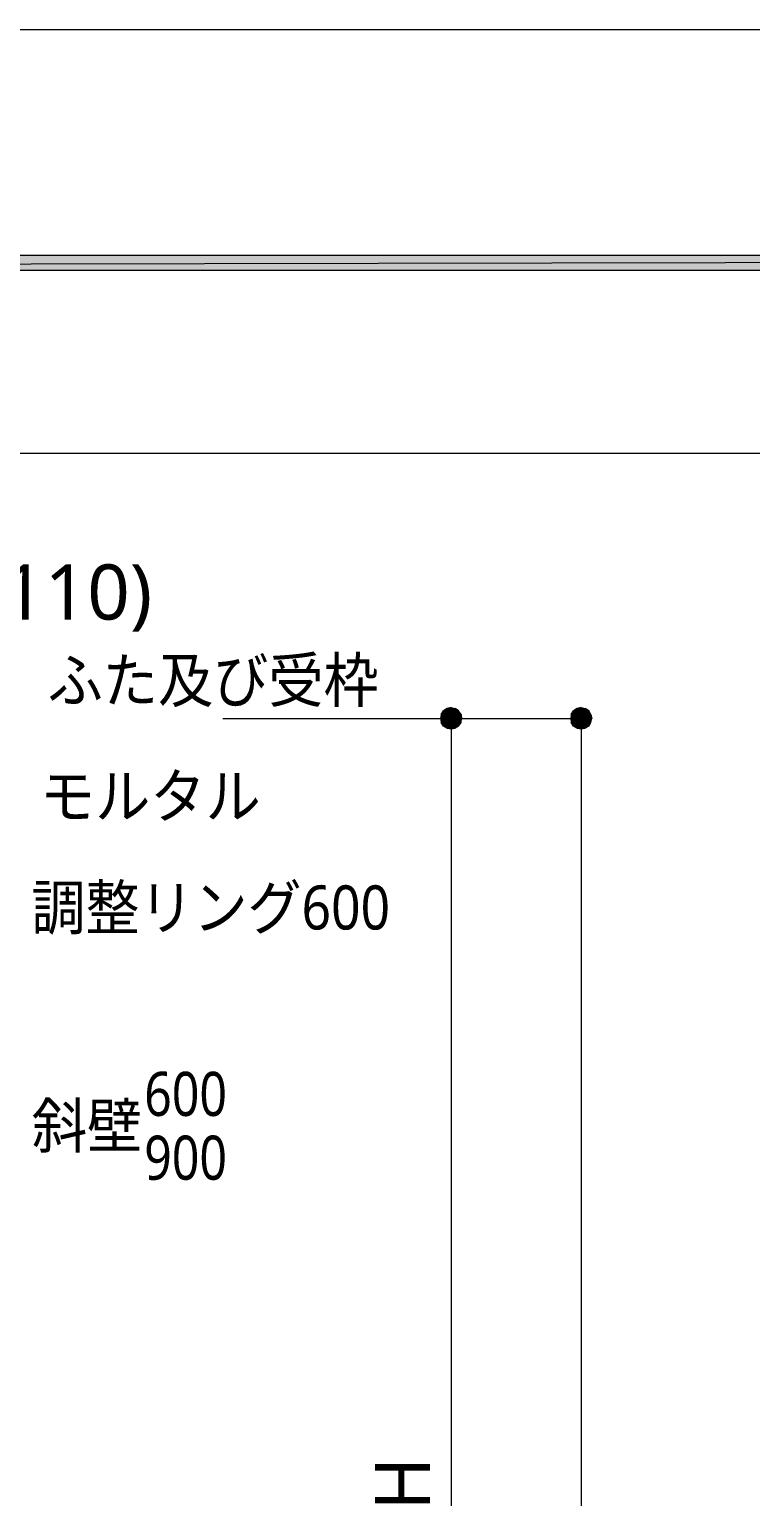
# Model space of a CAD drawing. Header units: millimetres. Extents: x 0 to 420, y 0 to 297.
# Drawn here: x 173.3 to 207.3, y 227.8 to 297 of the extents above; entities that cross this region are included whole.
import ezdxf
from ezdxf.enums import TextEntityAlignment as Align

# ---------------------------------------------------------------- set-up
doc = ezdxf.new("R2010")
doc.units = ezdxf.units.MM
doc.styles.add('kst32b', font='NotoSansJP-Variable.ttf')

msp = doc.modelspace()

# ---------------------------------------------------------------- hatches: boundary and pattern name
h = msp.add_hatch(color=7)
h.paths.add_polyline_path([(394.166, 285.623), (394.166, 286.321), (26.183, 285.623), (394.166, 285.623)])
h.paths.add_polyline_path([(394.166, 286.321), (26.183, 285.623), (26.183, 286.321), (394.166, 286.321)])
h = msp.add_hatch(color=7)
h.paths.add_polyline_path([(192.977, 264.964), (192.807, 264.858), (193.167, 264.499), (192.977, 264.964)])
h.paths.add_polyline_path([(192.807, 264.858), (193.167, 264.499), (192.701, 264.689), (192.807, 264.858)])
h.paths.add_polyline_path([(193.167, 264.499), (192.701, 264.689), (192.659, 264.499), (193.167, 264.499)])
h = msp.add_hatch(color=7)
h.paths.add_polyline_path([(193.506, 264.858), (193.358, 264.964), (193.167, 264.499), (193.506, 264.858)])
h.paths.add_polyline_path([(193.358, 264.964), (193.167, 264.499), (193.167, 265.007), (193.358, 264.964)])
h.paths.add_polyline_path([(193.167, 264.499), (193.167, 265.007), (192.977, 264.964), (193.167, 264.499)])
h = msp.add_hatch(color=7)
h.paths.add_polyline_path([(193.633, 264.308), (193.654, 264.499), (193.167, 264.499), (193.633, 264.308)])
h.paths.add_polyline_path([(193.654, 264.499), (193.167, 264.499), (193.633, 264.689), (193.654, 264.499)])
h.paths.add_polyline_path([(193.167, 264.499), (193.633, 264.689), (193.506, 264.858), (193.167, 264.499)])
h = msp.add_hatch(color=7)
h.paths.add_polyline_path([(199.094, 264.964), (198.924, 264.858), (199.284, 264.499), (199.094, 264.964)])
h.paths.add_polyline_path([(198.924, 264.858), (199.284, 264.499), (198.819, 264.689), (198.924, 264.858)])
h.paths.add_polyline_path([(199.284, 264.499), (198.819, 264.689), (198.797, 264.499), (199.284, 264.499)])
h = msp.add_hatch(color=7)
h.paths.add_polyline_path([(199.644, 264.858), (199.475, 264.964), (199.284, 264.499), (199.644, 264.858)])
h.paths.add_polyline_path([(199.475, 264.964), (199.284, 264.499), (199.284, 265.007), (199.475, 264.964)])
h.paths.add_polyline_path([(199.284, 264.499), (199.284, 265.007), (199.094, 264.964), (199.284, 264.499)])
h = msp.add_hatch(color=7)
h.paths.add_polyline_path([(199.75, 264.308), (199.792, 264.499), (199.284, 264.499), (199.75, 264.308)])
h.paths.add_polyline_path([(199.792, 264.499), (199.284, 264.499), (199.75, 264.689), (199.792, 264.499)])
h.paths.add_polyline_path([(199.284, 264.499), (199.75, 264.689), (199.644, 264.858), (199.284, 264.499)])
h = msp.add_hatch(color=7)
h.paths.add_polyline_path([(192.659, 264.499), (192.701, 264.308), (193.167, 264.499), (192.659, 264.499)])
h.paths.add_polyline_path([(192.701, 264.308), (193.167, 264.499), (192.807, 264.139), (192.701, 264.308)])
h.paths.add_polyline_path([(193.167, 264.499), (192.807, 264.139), (192.977, 264.033), (193.167, 264.499)])
for points in [[(192.977, 264.033), (193.167, 264.012), (193.167, 264.499), (192.977, 264.033)], [(199.094, 264.033), (199.284, 264.012), (199.284, 264.499), (199.094, 264.033)]]:
    msp.add_hatch(color=7).paths.add_polyline_path(points)
h = msp.add_hatch(color=7)
h.paths.add_polyline_path([(193.167, 264.012), (193.358, 264.033), (193.167, 264.499), (193.167, 264.012)])
h.paths.add_polyline_path([(193.358, 264.033), (193.167, 264.499), (193.506, 264.139), (193.358, 264.033)])
h.paths.add_polyline_path([(193.167, 264.499), (193.506, 264.139), (193.633, 264.308), (193.167, 264.499)])
h = msp.add_hatch(color=7)
h.paths.add_polyline_path([(198.797, 264.499), (198.819, 264.308), (199.284, 264.499), (198.797, 264.499)])
h.paths.add_polyline_path([(198.819, 264.308), (199.284, 264.499), (198.924, 264.139), (198.819, 264.308)])
h.paths.add_polyline_path([(199.284, 264.499), (198.924, 264.139), (199.094, 264.033), (199.284, 264.499)])
h = msp.add_hatch(color=7)
h.paths.add_polyline_path([(199.284, 264.012), (199.475, 264.033), (199.284, 264.499), (199.284, 264.012)])
h.paths.add_polyline_path([(199.475, 264.033), (199.284, 264.499), (199.644, 264.139), (199.475, 264.033)])
h.paths.add_polyline_path([(199.284, 264.499), (199.644, 264.139), (199.75, 264.308), (199.284, 264.499)])

# ---------------------------------------------------------------- linework, layer by layer
at = {"lineweight": 13}
msp.add_lwpolyline([(0.191, 0), (0.191, 296.968), (420.158, 296.968), (420.158, 0)], close=True, dxfattribs=at)
at = {"lineweight": 0}
for points in [[(394.166, 285.623), (394.166, 286.321), (26.183, 285.623)], [(394.166, 286.321), (26.183, 285.623), (26.183, 286.321)], [(192.807, 264.858), (193.167, 264.499), (192.701, 264.689)], [(192.977, 264.964), (192.807, 264.858), (193.167, 264.499)], [(193.167, 264.499), (193.167, 265.007), (192.977, 264.964)], [(193.358, 264.964), (193.167, 264.499), (193.167, 265.007)], [(193.506, 264.858), (193.358, 264.964), (193.167, 264.499)], [(193.167, 264.499), (193.633, 264.689), (193.506, 264.858)], [(198.924, 264.858), (199.284, 264.499), (198.819, 264.689)], [(199.094, 264.964), (198.924, 264.858), (199.284, 264.499)], [(199.284, 264.499), (199.284, 265.007), (199.094, 264.964)], [(199.475, 264.964), (199.284, 264.499), (199.284, 265.007)], [(199.644, 264.858), (199.475, 264.964), (199.284, 264.499)], [(199.284, 264.499), (199.75, 264.689), (199.644, 264.858)], [(193.167, 264.499), (192.701, 264.689), (192.659, 264.499)], [(192.659, 264.499), (192.701, 264.308), (193.167, 264.499)], [(192.701, 264.308), (193.167, 264.499), (192.807, 264.139)], [(193.167, 264.499), (192.807, 264.139), (192.977, 264.033)], [(192.977, 264.033), (193.167, 264.012), (193.167, 264.499)], [(193.654, 264.499), (193.167, 264.499), (193.633, 264.689)], [(193.167, 264.012), (193.358, 264.033), (193.167, 264.499)], [(193.358, 264.033), (193.167, 264.499), (193.506, 264.139)], [(193.167, 264.499), (193.506, 264.139), (193.633, 264.308)], [(193.633, 264.308), (193.654, 264.499), (193.167, 264.499)], [(199.284, 264.499), (198.819, 264.689), (198.797, 264.499)], [(198.797, 264.499), (198.819, 264.308), (199.284, 264.499)], [(198.819, 264.308), (199.284, 264.499), (198.924, 264.139)], [(199.284, 264.499), (198.924, 264.139), (199.094, 264.033)], [(199.094, 264.033), (199.284, 264.012), (199.284, 264.499)], [(199.792, 264.499), (199.284, 264.499), (199.75, 264.689)], [(199.284, 264.012), (199.475, 264.033), (199.284, 264.499)], [(199.475, 264.033), (199.284, 264.499), (199.644, 264.139)], [(199.284, 264.499), (199.644, 264.139), (199.75, 264.308)], [(199.75, 264.308), (199.792, 264.499), (199.284, 264.499)]]:
    msp.add_lwpolyline(points, close=True, dxfattribs=at)
at = {"lineweight": 13}
for points in [[(394.166, 276.987), (26.183, 276.987)], [(182.414, 264.499), (193.167, 264.499)], [(182.541, 264.499), (199.284, 264.499)], [(193.167, 264.499), (193.167, 191.495)], [(199.284, 264.499), (199.284, 183.515)]]:
    msp.add_lwpolyline(points, dxfattribs=at)

# ---------------------------------------------------------------- texts
at = {"style": 'kst32b'}
for s, height, p, p2 in [('(110)', 2.5989, (170.963, 269.155), (179.085, 269.155)), ('ふた及び受枠', 2.0791, (174.159, 265.261), (189.753, 265.261)), ('モルタル', 2.0791, (173.8, 259.8), (184.195, 259.8)), ('調整リング600', 2.0791, (173.397, 254.55), (190.29, 254.55)), ('600', 2.0791, (178.71, 245.766), (182.609, 245.766)), ('斜壁', 2.0791, (173.419, 244.263), (178.616, 244.263)), ('900', 2.0791, (178.71, 242.761), (182.609, 242.761))]:
    msp.add_text(s, height=height, dxfattribs=at).set_placement(p, p2, align=Align.FIT)
msp.add_text('H', height=2.599, rotation=90, dxfattribs=at).set_placement((192.172, 227.182))

doc.saveas('drawing.dxf')
